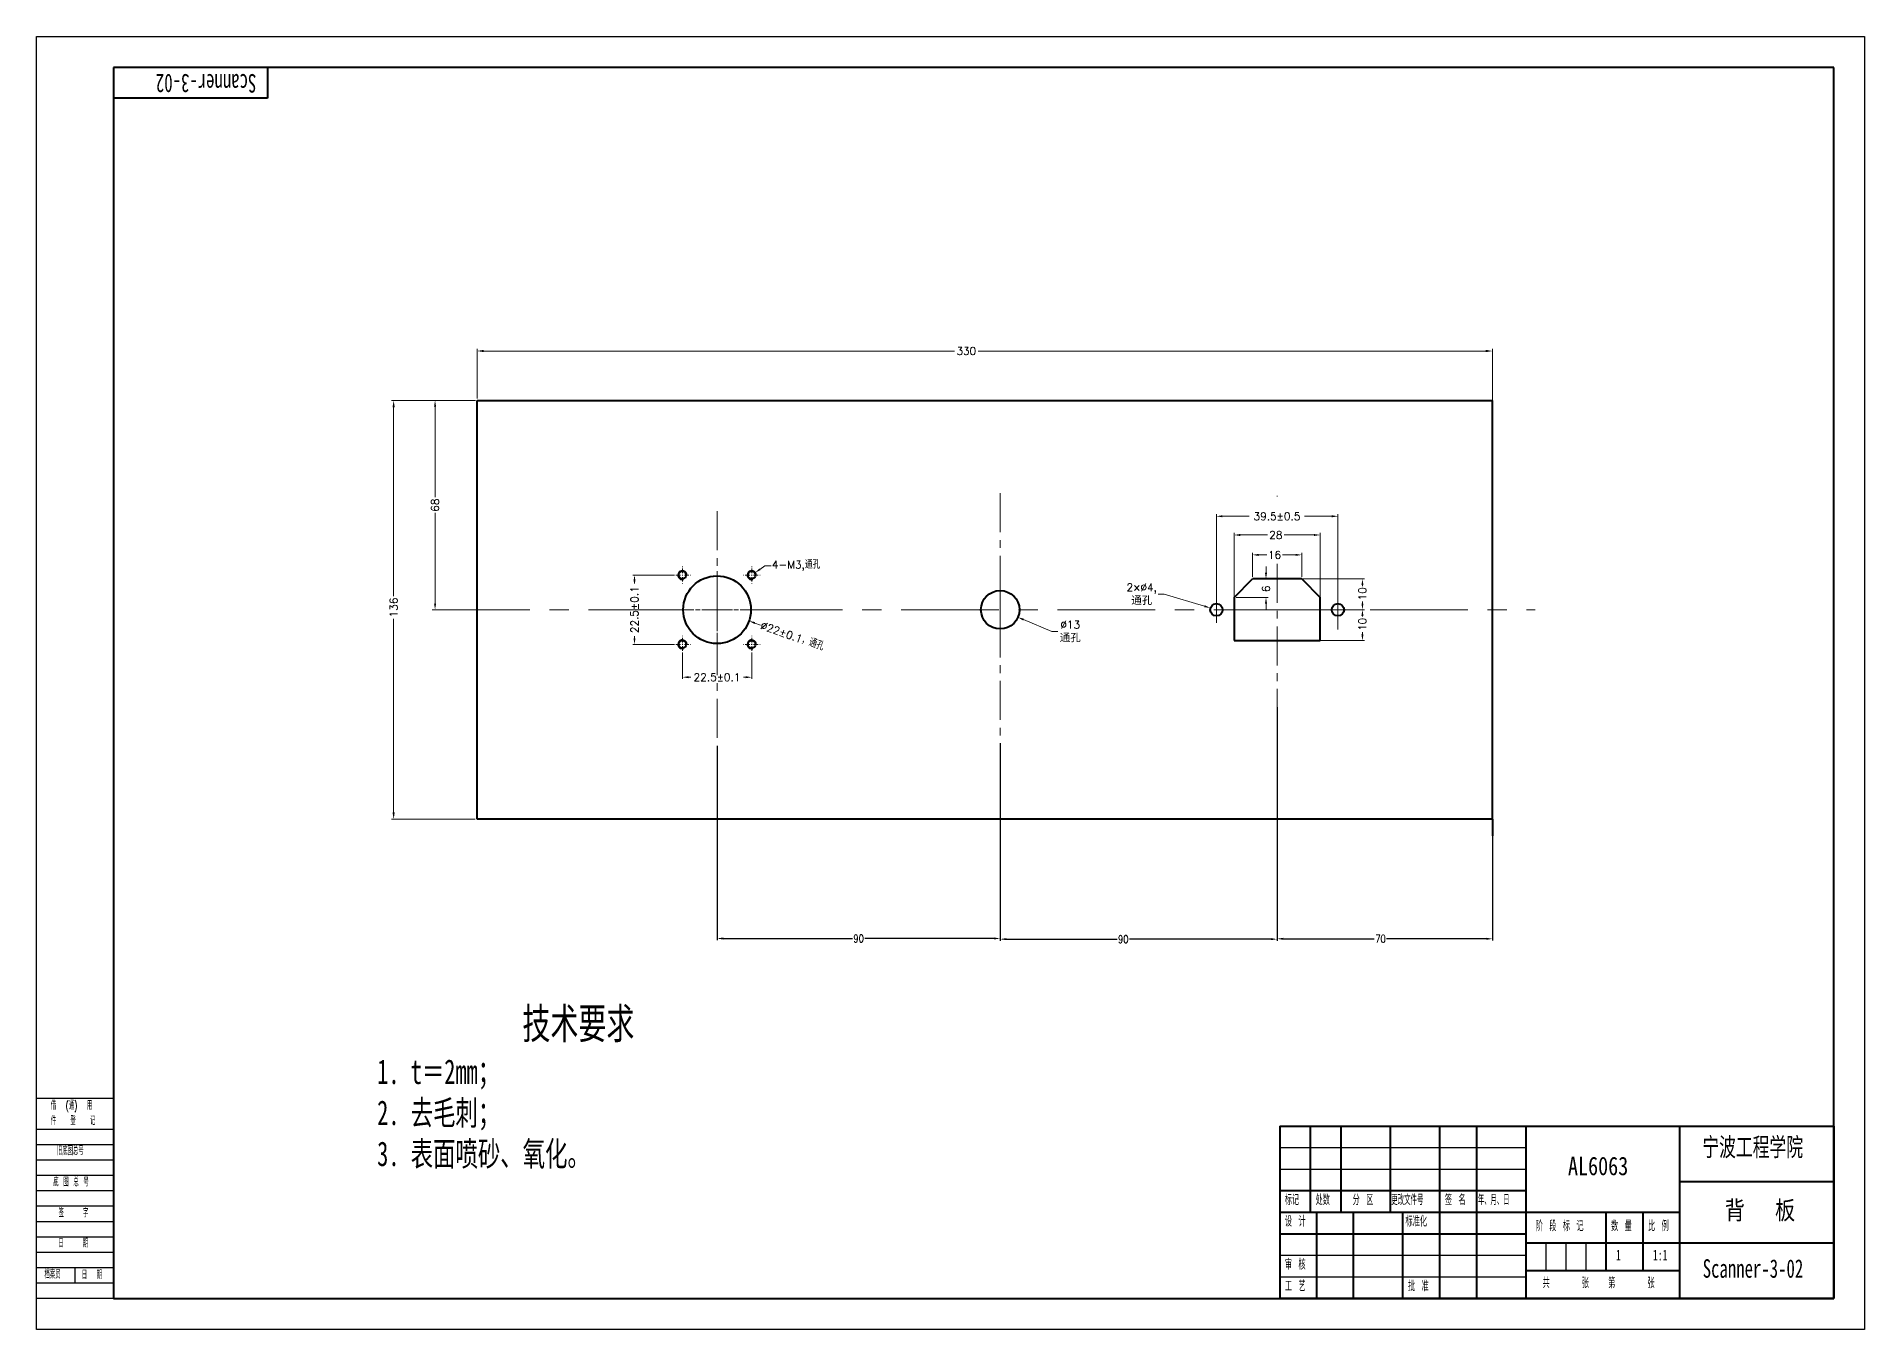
# Model space of a CAD drawing. Header units: millimetres. Extents: x 2888 to 5815, y 11255 to 13746.
# Drawn here: x 3583 to 4177, y 11255 to 11675 of the extents above; entities that cross this region are included whole.
import ezdxf

# ---------------------------------------------------------------- set-up
doc = ezdxf.new("R2010")
doc.units = ezdxf.units.MM
doc.header["$PDMODE"] = 3
doc.header["$PDSIZE"] = 0.3125
for name, pattern in [('CENTER', [50.8, 31.75, -6.35, 6.35, -6.35]), ('CENTERX2', [20.32, 12.7, -2.54, 2.54, -2.54]), ('EB_DASHDOT', [39, 30, -3, 3, -3])]:
    doc.linetypes.add(name, pattern=pattern)
for name, color, linetype, lineweight in [('CAXA0', 7, 'Continuous', 40), ('CAXA1', 1, 'EB_DASHDOT', 15), ('CAXA3', 7, 'Continuous', 25), ('center', 1, 'CENTER', 15), ('dim', 82, 'Continuous', 15), ('Trimetric', 7, 'Continuous', 40), ('中心线', 6, 'CENTER', 15), ('中心线层', 1, 'CENTERX2', 15), ('粗实线', 7, 'Continuous', 40)]:
    doc.layers.add(name, color=color, linetype=linetype, lineweight=lineweight)
doc.layers.add('尺寸线', color=7, linetype='Continuous')
doc.styles.add('ROMANC', font='romanc.shx', dxfattribs={"bigfont": 'gbcbig.shx'})
doc.styles.get("Standard").update_dxf_attribs({"font": 'txt', "width": 0.8, "bigfont": 'gbcbig.shx'})
doc.styles.add('TextStyle0', font='txt', dxfattribs={"width": 0.599418, "bigfont": 'gbcbig.shx'})
doc.styles.add('TextStyle1', font='txt', dxfattribs={"width": 0.585181, "bigfont": 'gbcbig.shx'})
doc.styles.add('UserTxtStyle1', font='txt', dxfattribs={"width": 0.667, "bigfont": 'gbcbig.shx'})
doc.styles.add('标准', font='txt', dxfattribs={"width": 0.667, "bigfont": 'gbcbig.shx'})
doc.dimstyles.get("Standard").update_dxf_attribs({"dimtxt": 0.15625, "dimasz": 0.1875, "dimexe": 0.18, "dimexo": 0.0625, "dimgap": 0.09, "dimtad": 0, "dimtih": 1, "dimtoh": 1, "dimdec": 3, "dimzin": 0, "dimdsep": 46, "dimtxsty": 'Standard', "dimcen": 0, "dimdle": 0.375, "dimadec": 0, "dimazin": 0, "dimtfac": 1, "dimtdec": 3, "dimtofl": 0, "dimtmove": 0, "dimatfit": 3, "dimfxl": 0, "dimtolj": 1, "dimtzin": 0, "dimarcsym": 0})
doc.dimstyles.new('YanXiu', dxfattribs={"dimtxt": 2.5, "dimasz": 2.2, "dimexe": 0.66, "dimexo": 0.66, "dimgap": 0.66, "dimtad": 0, "dimtoh": 1, "dimdsep": 46, "dimtxsty": 'ROMANC', "dimcen": 0, "dimclrd": 256, "dimclre": 131, "dimclrt": 42, "dimazin": 2, "dimtfac": 1, "dimtofl": 0, "dimtmove": 0, "dimatfit": 3, "dimfxl": 0, "dimlwd": 5, "dimlwe": 5, "dimarcsym": 0})

# ---------------------------------------------------------------- blocks, each defined once
blk = doc.blocks.new('*D1978')
at = {"layer": 'Defpoints', "color": 0, "transparency": 16777216}
for p in [(3986.28, 11457.41), (3896.28, 11445.75), (3986.28, 11381.59)]:
    blk.add_point(p, dxfattribs=at)
at = {"layer": 'dim', "color": 0, "lineweight": -2, "transparency": 16777216}
for p, q in [((3986.28, 11456.91), (3986.28, 11381.09)), ((3896.28, 11445.25), (3896.28, 11381.09)), ((3898.28, 11381.59), (3934.28, 11381.59)), ((3984.28, 11381.59), (3938.28, 11381.59))]:
    blk.add_line(p, q, dxfattribs=at)
at = {"layer": 'dim', "color": 0, "transparency": 16777216}
for points in [[(3898.28, 11381.93), (3898.28, 11381.26), (3896.28, 11381.59)], [(3984.28, 11381.93), (3984.28, 11381.26), (3986.28, 11381.59)]]:
    blk.add_solid(points, dxfattribs=at)
at = {"layer": 'dim', "color": 0, "transparency": 16777216, "insert": (3936.28, 11381.59), "char_height": 2.5, "attachment_point": 5}
blk.add_mtext('\\A1;90', dxfattribs=at)
blk = doc.blocks.new('*D1992')
at = {"layer": 'Defpoints', "color": 0, "transparency": 16777216}
for p in [(4056.28, 11572.66), (3726.28, 11556.61), (4056.28, 11420.61)]:
    blk.add_point(p, dxfattribs=at)
at = {"layer": 'dim', "color": 131, "lineweight": 5, "transparency": 16777216}
for p, q in [((3726.28, 11557.27), (3726.28, 11573.32)), ((4056.28, 11421.27), (4056.28, 11573.32))]:
    blk.add_line(p, q, dxfattribs=at)
at = {"layer": 'dim', "lineweight": 5, "transparency": 16777216}
for p, q in [((3728.48, 11572.66), (3881.41, 11572.66)), ((4054.08, 11572.66), (3889.16, 11572.66))]:
    blk.add_line(p, q, dxfattribs=at)
at = {"layer": 'dim', "transparency": 16777216}
for points in [[(3728.48, 11573.03), (3728.48, 11572.3), (3726.28, 11572.66)], [(4054.08, 11573.03), (4054.08, 11572.3), (4056.28, 11572.66)]]:
    blk.add_solid(points, dxfattribs=at)
at = {"layer": 'dim', "color": 42, "transparency": 16777216, "insert": (3885.28, 11572.66), "char_height": 2.5, "attachment_point": 5, "style": 'ROMANC'}
blk.add_mtext('330', dxfattribs=at)
blk = doc.blocks.new('*D1966')
at = {"layer": 'Defpoints', "color": 0, "transparency": 16777216}
for p in [(3890.53, 11491.04), (3902.04, 11486.17)]:
    blk.add_point(p, dxfattribs=at)
at = {"layer": 'dim', "lineweight": 5, "transparency": 16777216}
for p, q in [((3913.02, 11481.53), (3903.88, 11485.39)), ((3915.02, 11481.53), (3913.02, 11481.53))]:
    blk.add_line(p, q, dxfattribs=at)
at = {"layer": 'dim', "transparency": 16777216}
blk.add_solid([(3904.01, 11485.7), (3903.75, 11485.09), (3902.04, 11486.17)], dxfattribs=at)
at = {"layer": 'dim', "color": 42, "transparency": 16777216, "insert": (3919.05, 11481.53), "char_height": 2.5, "attachment_point": 5, "style": 'ROMANC'}
blk.add_mtext('%%C13\\P{\\fFangSong|b0|i0|c134|p49;通孔}', dxfattribs=at)
blk = doc.blocks.new('*D1967')
at = {"layer": 'Defpoints', "color": 0, "transparency": 16777216}
for p in [(4000.28, 11512.89), (3972.28, 11488.61), (4000.28, 11488.61)]:
    blk.add_point(p, dxfattribs=at)
at = {"layer": 'dim', "color": 131, "lineweight": 5, "transparency": 16777216}
for p, q in [((3972.28, 11489.27), (3972.28, 11513.55)), ((4000.28, 11489.27), (4000.28, 11513.55))]:
    blk.add_line(p, q, dxfattribs=at)
at = {"layer": 'dim', "lineweight": 5, "transparency": 16777216}
for p, q in [((3974.28, 11512.89), (3983.17, 11512.89)), ((3998.28, 11512.89), (3988.54, 11512.89))]:
    blk.add_line(p, q, dxfattribs=at)
at = {"layer": 'dim', "transparency": 16777216}
for points in [[(3974.28, 11513.22), (3974.28, 11512.56), (3972.28, 11512.89)], [(3998.28, 11513.22), (3998.28, 11512.56), (4000.28, 11512.89)]]:
    blk.add_solid(points, dxfattribs=at)
at = {"layer": 'dim', "color": 42, "transparency": 16777216, "insert": (3985.85, 11512.89), "char_height": 2.5, "attachment_point": 5, "style": 'ROMANC'}
blk.add_mtext('28', dxfattribs=at)
blk = doc.blocks.new('*D1968')
at = {"layer": 'Defpoints', "color": 0, "transparency": 16777216}
for p in [(4006.03, 11518.97), (3966.53, 11488.61), (4006.03, 11488.61)]:
    blk.add_point(p, dxfattribs=at)
at = {"layer": 'dim', "color": 131, "lineweight": 5, "transparency": 16777216}
for p, q in [((3966.53, 11489.27), (3966.53, 11519.63)), ((4006.03, 11489.27), (4006.03, 11519.63))]:
    blk.add_line(p, q, dxfattribs=at)
at = {"layer": 'dim', "lineweight": 5, "transparency": 16777216}
for p, q in [((3968.53, 11518.97), (3977.24, 11518.97)), ((4004.03, 11518.97), (3995.23, 11518.97))]:
    blk.add_line(p, q, dxfattribs=at)
at = {"layer": 'dim', "transparency": 16777216}
for points in [[(3968.53, 11519.31), (3968.53, 11518.64), (3966.53, 11518.97)], [(4004.03, 11519.31), (4004.03, 11518.64), (4006.03, 11518.97)]]:
    blk.add_solid(points, dxfattribs=at)
at = {"layer": 'dim', "color": 42, "transparency": 16777216, "insert": (3986.23, 11518.97), "char_height": 2.5, "attachment_point": 5, "style": 'ROMANC'}
blk.add_mtext('\\A1;39.5±0.5', dxfattribs=at)
blk = doc.blocks.new('*D1969')
at = {"layer": 'Defpoints', "color": 0, "transparency": 16777216}
for p in [(3972.28, 11488.61), (3972.28, 11478.61), (4014.01, 11478.61)]:
    blk.add_point(p, dxfattribs=at)
at = {"layer": 'dim', "color": 131, "lineweight": 5, "transparency": 16777216}
for p, q in [((3972.94, 11488.61), (4014.67, 11488.61)), ((3972.94, 11478.61), (4014.67, 11478.61))]:
    blk.add_line(p, q, dxfattribs=at)
at = {"layer": 'dim', "lineweight": 5, "transparency": 16777216}
for p, q in [((4014.01, 11486.61), (4014.01, 11486.36)), ((4014.01, 11480.61), (4014.01, 11481.35))]:
    blk.add_line(p, q, dxfattribs=at)
at = {"layer": 'dim', "transparency": 16777216}
for points in [[(4013.67, 11486.61), (4014.34, 11486.61), (4014.01, 11488.61)], [(4013.67, 11480.61), (4014.34, 11480.61), (4014.01, 11478.61)]]:
    blk.add_solid(points, dxfattribs=at)
at = {"layer": 'dim', "color": 42, "transparency": 16777216, "insert": (4014.01, 11483.86), "char_height": 2.5, "attachment_point": 5, "rotation": 90, "style": 'ROMANC'}
blk.add_mtext('10', dxfattribs=at)
blk = doc.blocks.new('*D1970')
at = {"layer": 'Defpoints', "color": 0, "transparency": 16777216}
for p in [(3986.28, 11498.61), (4014.01, 11498.61), (3986.28, 11488.61)]:
    blk.add_point(p, dxfattribs=at)
at = {"layer": 'dim', "color": 131, "lineweight": 5, "transparency": 16777216}
for p, q in [((3986.94, 11498.61), (4014.67, 11498.61)), ((3986.94, 11488.61), (4014.67, 11488.61))]:
    blk.add_line(p, q, dxfattribs=at)
at = {"layer": 'dim', "lineweight": 5, "transparency": 16777216}
for p, q in [((4014.01, 11496.61), (4014.01, 11496.3)), ((4014.01, 11490.61), (4014.01, 11491.29))]:
    blk.add_line(p, q, dxfattribs=at)
at = {"layer": 'dim', "transparency": 16777216}
for points in [[(4013.67, 11496.61), (4014.34, 11496.61), (4014.01, 11498.61)], [(4013.67, 11490.61), (4014.34, 11490.61), (4014.01, 11488.61)]]:
    blk.add_solid(points, dxfattribs=at)
at = {"layer": 'dim', "color": 42, "transparency": 16777216, "insert": (4014.01, 11493.79), "char_height": 2.5, "attachment_point": 5, "rotation": 90, "style": 'ROMANC'}
blk.add_mtext('10', dxfattribs=at)
blk = doc.blocks.new('*D1971')
at = {"layer": 'Defpoints', "color": 0, "transparency": 16777216}
for p in [(3964.62, 11489.18), (3968.45, 11488.04)]:
    blk.add_point(p, dxfattribs=at)
at = {"layer": 'dim', "lineweight": 5, "transparency": 16777216}
for p, q in [((3947.61, 11493.64), (3949.61, 11493.64)), ((3949.61, 11493.64), (3962.7, 11489.75))]:
    blk.add_line(p, q, dxfattribs=at)
at = {"layer": 'dim', "transparency": 16777216}
blk.add_solid([(3962.79, 11490.07), (3962.6, 11489.43), (3964.62, 11489.18)], dxfattribs=at)
at = {"layer": 'dim', "color": 42, "transparency": 16777216, "insert": (3942.29, 11493.64), "char_height": 2.5, "attachment_point": 5, "style": 'ROMANC'}
blk.add_mtext('2×∅4,\\P{\\fFangSong|b0|i0|c134|p49;通孔}', dxfattribs=at)
blk = doc.blocks.new('*D1972')
at = {"layer": 'Defpoints', "color": 0, "transparency": 16777216}
for p in [(3994.28, 11506.43), (3978.28, 11498.61), (3994.28, 11498.61)]:
    blk.add_point(p, dxfattribs=at)
at = {"layer": 'dim', "color": 131, "lineweight": 5, "transparency": 16777216}
for p, q in [((3978.28, 11499.27), (3978.28, 11507.09)), ((3994.28, 11499.27), (3994.28, 11507.09))]:
    blk.add_line(p, q, dxfattribs=at)
at = {"layer": 'dim', "lineweight": 5, "transparency": 16777216}
for p, q in [((3980.28, 11506.43), (3982.97, 11506.43)), ((3992.28, 11506.43), (3987.98, 11506.43))]:
    blk.add_line(p, q, dxfattribs=at)
at = {"layer": 'dim', "transparency": 16777216}
for points in [[(3980.28, 11506.76), (3980.28, 11506.09), (3978.28, 11506.43)], [(3992.28, 11506.76), (3992.28, 11506.09), (3994.28, 11506.43)]]:
    blk.add_solid(points, dxfattribs=at)
at = {"layer": 'dim', "color": 42, "transparency": 16777216, "insert": (3985.47, 11506.43), "char_height": 2.5, "attachment_point": 5, "style": 'ROMANC'}
blk.add_mtext('16', dxfattribs=at)
blk = doc.blocks.new('*D1973')
at = {"layer": 'Defpoints', "color": 0, "transparency": 16777216}
for p in [(3978.28, 11498.61), (3972.28, 11492.61), (3982.67, 11492.61)]:
    blk.add_point(p, dxfattribs=at)
at = {"layer": 'dim', "lineweight": 5, "transparency": 16777216}
for p, q in [((3982.67, 11500.61), (3982.67, 11502.61)), ((3982.67, 11490.61), (3982.67, 11488.61))]:
    blk.add_line(p, q, dxfattribs=at)
at = {"layer": 'dim', "color": 131, "lineweight": 5, "transparency": 16777216}
for p, q in [((3978.94, 11498.61), (3983.33, 11498.61)), ((3972.94, 11492.61), (3983.33, 11492.61))]:
    blk.add_line(p, q, dxfattribs=at)
at = {"layer": 'dim', "transparency": 16777216}
for points in [[(3982.33, 11500.61), (3983, 11500.61), (3982.67, 11498.61)], [(3982.33, 11490.61), (3983, 11490.61), (3982.67, 11492.61)]]:
    blk.add_solid(points, dxfattribs=at)
at = {"layer": 'dim', "color": 42, "transparency": 16777216, "insert": (3982.67, 11495.36), "char_height": 2.5, "attachment_point": 5, "rotation": 90, "style": 'ROMANC'}
blk.add_mtext('6', dxfattribs=at)
blk = doc.blocks.new('*D1974')
at = {"layer": 'Defpoints', "color": 0, "transparency": 16777216}
for p in [(3790.78, 11499.86), (3777.45, 11477.36), (3790.78, 11477.36)]:
    blk.add_point(p, dxfattribs=at)
at = {"layer": 'dim', "color": 131, "lineweight": 5, "transparency": 16777216}
for p, q in [((3790.28, 11499.86), (3776.95, 11499.86)), ((3790.28, 11477.36), (3776.95, 11477.36))]:
    blk.add_line(p, q, dxfattribs=at)
at = {"layer": 'dim', "lineweight": 5, "transparency": 16777216}
for p, q in [((3777.45, 11497.86), (3777.45, 11497.14)), ((3777.45, 11479.36), (3777.45, 11480.07))]:
    blk.add_line(p, q, dxfattribs=at)
at = {"layer": 'dim', "transparency": 16777216}
for points in [[(3777.12, 11497.86), (3777.79, 11497.86), (3777.45, 11499.86)], [(3777.12, 11479.36), (3777.79, 11479.36), (3777.45, 11477.36)]]:
    blk.add_solid(points, dxfattribs=at)
at = {"layer": 'dim', "color": 42, "transparency": 16777216, "insert": (3777.45, 11488.61), "char_height": 2.5, "attachment_point": 5, "rotation": 90, "style": 'ROMANC'}
blk.add_mtext('22.5±0.1', dxfattribs=at)
blk = doc.blocks.new('*D1975')
at = {"layer": 'Defpoints', "color": 0, "transparency": 16777216}
for p in [(3816.56, 11500.58), (3814.51, 11499.14)]:
    blk.add_point(p, dxfattribs=at)
at = {"layer": 'dim', "lineweight": 5, "transparency": 16777216}
for p, q in [((3819.83, 11502.88), (3818.19, 11501.73)), ((3821.83, 11502.88), (3819.83, 11502.88))]:
    blk.add_line(p, q, dxfattribs=at)
at = {"layer": 'dim', "transparency": 16777216}
blk.add_solid([(3818, 11502), (3818.38, 11501.46), (3816.56, 11500.58)], dxfattribs=at)
at = {"layer": 'dim', "color": 42, "transparency": 16777216, "insert": (3829.98, 11502.88), "char_height": 2.5, "attachment_point": 5, "style": 'ROMANC'}
blk.add_mtext('4-M3,通孔', dxfattribs=at)
blk = doc.blocks.new('*D1976')
at = {"layer": 'Defpoints', "color": 0, "transparency": 16777216}
for p in [(3793.03, 11475.23), (3815.53, 11475.23), (3815.53, 11466.69)]:
    blk.add_point(p, dxfattribs=at)
at = {"layer": 'dim', "color": 131, "lineweight": 5, "transparency": 16777216}
for p, q in [((3793.03, 11474.73), (3793.03, 11466.19)), ((3815.53, 11474.73), (3815.53, 11466.19))]:
    blk.add_line(p, q, dxfattribs=at)
at = {"layer": 'dim', "lineweight": 5, "transparency": 16777216}
for p, q in [((3795.03, 11466.69), (3795.75, 11466.69)), ((3813.53, 11466.69), (3812.82, 11466.69))]:
    blk.add_line(p, q, dxfattribs=at)
at = {"layer": 'dim', "transparency": 16777216}
for points in [[(3795.03, 11467.03), (3795.03, 11466.36), (3793.03, 11466.69)], [(3813.53, 11467.03), (3813.53, 11466.36), (3815.53, 11466.69)]]:
    blk.add_solid(points, dxfattribs=at)
at = {"layer": 'dim', "color": 42, "transparency": 16777216, "insert": (3804.28, 11466.69), "char_height": 2.5, "attachment_point": 5, "style": 'ROMANC'}
blk.add_mtext('22.5±0.1', dxfattribs=at)
blk = doc.blocks.new('*D1977')
at = {"layer": 'Defpoints', "color": 0, "transparency": 16777216}
for p in [(3793.91, 11492.26), (3814.66, 11484.96)]:
    blk.add_point(p, dxfattribs=at)
at = {"layer": 'dim', "lineweight": 5, "transparency": 16777216}
blk.add_line((3818.43, 11483.63), (3816.55, 11484.29), dxfattribs=at)
at = {"layer": 'dim', "transparency": 16777216}
blk.add_solid([(3816.66, 11484.61), (3816.44, 11483.98), (3814.66, 11484.96)], dxfattribs=at)
at = {"layer": 'dim', "color": 42, "transparency": 16777216, "insert": (3828.73, 11480.01), "char_height": 2.5, "attachment_point": 5, "rotation": 340.61682, "style": 'ROMANC'}
blk.add_mtext('∅22±0.1，通孔', dxfattribs=at)
blk = doc.blocks.new('*D1993')
at = {"layer": 'Defpoints', "color": 0, "transparency": 16777216}
for p in [(4056.28, 11488.61), (3986.28, 11457.41), (4056.28, 11381.71)]:
    blk.add_point(p, dxfattribs=at)
at = {"layer": 'dim', "color": 0, "lineweight": -2, "transparency": 16777216}
for p, q in [((4056.28, 11488.11), (4056.28, 11381.21)), ((3986.28, 11456.91), (3986.28, 11381.21)), ((3988.28, 11381.71), (4017.87, 11381.71)), ((4054.28, 11381.71), (4021.87, 11381.71))]:
    blk.add_line(p, q, dxfattribs=at)
at = {"layer": 'dim', "color": 0, "transparency": 16777216}
for points in [[(3988.28, 11382.04), (3988.28, 11381.37), (3986.28, 11381.71)], [(4054.28, 11382.04), (4054.28, 11381.37), (4056.28, 11381.71)]]:
    blk.add_solid(points, dxfattribs=at)
at = {"layer": 'dim', "color": 0, "transparency": 16777216, "insert": (4019.87, 11381.71), "char_height": 2.5, "attachment_point": 5}
blk.add_mtext('\\A1;70', dxfattribs=at)
blk = doc.blocks.new('*D1994')
at = {"layer": 'Defpoints', "color": 0, "transparency": 16777216}
for p in [(3804.28, 11444.92), (3896.28, 11445.75), (3896.28, 11381.81)]:
    blk.add_point(p, dxfattribs=at)
at = {"layer": 'dim', "color": 0, "lineweight": -2, "transparency": 16777216}
for p, q in [((3804.28, 11444.42), (3804.28, 11381.31)), ((3896.28, 11445.25), (3896.28, 11381.31)), ((3806.28, 11381.81), (3848.28, 11381.81)), ((3894.28, 11381.81), (3852.28, 11381.81))]:
    blk.add_line(p, q, dxfattribs=at)
at = {"layer": 'dim', "color": 0, "transparency": 16777216}
for points in [[(3806.28, 11382.15), (3806.28, 11381.48), (3804.28, 11381.81)], [(3894.28, 11382.15), (3894.28, 11381.48), (3896.28, 11381.81)]]:
    blk.add_solid(points, dxfattribs=at)
at = {"layer": 'dim', "color": 0, "transparency": 16777216, "insert": (3850.28, 11381.81), "char_height": 2.5, "attachment_point": 5}
blk.add_mtext('\\A1;90', dxfattribs=at)
blk = doc.blocks.new('CAXBLOCK1230', base_point=(1092.15, 1364.93))
at = {"layer": 'CAXA3'}
for p, q in [((1092.15, 1429.93), (1067.15, 1429.93)), ((1092.15, 1419.93), (1067.15, 1419.93)), ((1092.15, 1414.93), (1067.15, 1414.93)), ((1092.15, 1409.93), (1067.15, 1409.93)), ((1092.15, 1404.93), (1067.15, 1404.93)), ((1092.15, 1399.93), (1067.15, 1399.93)), ((1092.15, 1394.93), (1067.15, 1394.93)), ((1092.15, 1389.93), (1067.15, 1389.93)), ((1092.15, 1384.93), (1067.15, 1384.93)), ((1092.15, 1379.93), (1067.15, 1379.93)), ((1092.15, 1374.93), (1067.15, 1374.93)), ((1079.65, 1369.93), (1079.65, 1374.93)), ((1092.15, 1369.93), (1067.15, 1369.93)), ((1092.15, 1364.93), (1067.15, 1364.93))]:
    blk.add_line(p, q, dxfattribs=at)
at = {"layer": 'CAXA0', "linetype": 'Continuous', "lineweight": 25, "char_height": 2.6, "attachment_point": 1}
for s, insert, style in [('借  (通)  用', (1071.79, 1428.96), '标准'), ('件   登   记', (1071.79, 1423.97), '标准'), ('旧底图总号', (1073.79, 1414.18), '标准'), ('底 图 总 号', (1072.56, 1404.05), '标准'), ('签    字', (1074.31, 1394.03), '标准'), ('日    期', (1074.22, 1384.18), 'UserTxtStyle1'), ('档案员', (1069.73, 1374.07), '标准'), ('日  期', (1081.85, 1373.93), '标准')]:
    blk.add_mtext(s, dxfattribs=dict(at, insert=insert, style=style))
blk = doc.blocks.new('*D1959')
at = {"layer": 'Defpoints', "color": 0, "transparency": 16777216}
for p in [(3726.28, 11556.61), (3699.18, 11420.61), (3726.28, 11420.61)]:
    blk.add_point(p, dxfattribs=at)
at = {"layer": 'dim', "color": 131, "lineweight": 5, "transparency": 16777216}
for p, q in [((3725.62, 11556.61), (3698.52, 11556.61)), ((3725.62, 11420.61), (3698.52, 11420.61))]:
    blk.add_line(p, q, dxfattribs=at)
at = {"layer": 'dim', "lineweight": 5, "transparency": 16777216}
for p, q in [((3699.18, 11554.41), (3699.18, 11493.05)), ((3699.18, 11422.81), (3699.18, 11485.65))]:
    blk.add_line(p, q, dxfattribs=at)
at = {"layer": 'dim', "transparency": 16777216}
for points in [[(3698.81, 11554.41), (3699.54, 11554.41), (3699.18, 11556.61)], [(3698.81, 11422.81), (3699.54, 11422.81), (3699.18, 11420.61)]]:
    blk.add_solid(points, dxfattribs=at)
at = {"layer": 'dim', "color": 42, "transparency": 16777216, "insert": (3699.18, 11489.35), "char_height": 2.5, "attachment_point": 5, "rotation": 90, "style": 'ROMANC'}
blk.add_mtext('136', dxfattribs=at)
blk = doc.blocks.new('*D1960')
at = {"layer": 'Defpoints', "color": 0, "transparency": 16777216}
for p in [(3726.28, 11556.61), (3712.64, 11488.61), (3726.28, 11488.61)]:
    blk.add_point(p, dxfattribs=at)
at = {"layer": 'dim', "color": 131, "lineweight": 13, "transparency": 16777216}
for p, q in [((3725.78, 11556.61), (3712.14, 11556.61)), ((3725.78, 11488.61), (3712.14, 11488.61))]:
    blk.add_line(p, q, dxfattribs=at)
at = {"layer": 'dim', "lineweight": 13, "transparency": 16777216}
for p, q in [((3712.64, 11554.61), (3712.64, 11525.13)), ((3712.64, 11490.61), (3712.64, 11520.09))]:
    blk.add_line(p, q, dxfattribs=at)
at = {"layer": 'dim', "transparency": 16777216}
for points in [[(3712.31, 11554.61), (3712.98, 11554.61), (3712.64, 11556.61)], [(3712.31, 11490.61), (3712.98, 11490.61), (3712.64, 11488.61)]]:
    blk.add_solid(points, dxfattribs=at)
at = {"layer": 'dim', "color": 42, "transparency": 16777216, "insert": (3712.64, 11522.61), "char_height": 2.5, "attachment_point": 5, "rotation": 90, "style": 'ROMANC'}
blk.add_mtext('68', dxfattribs=at)

msp = doc.modelspace()

# ---------------------------------------------------------------- linework, layer by layer
at = {"layer": 'CAXA0', "linetype": 'Continuous'}
for p, q in [((4167.1398, 11664.8099), (3608.1398, 11664.8099)), ((3608.1398, 11664.8099), (3608.1398, 11264.8099)), ((4167.1398, 11264.8099), (4167.1398, 11664.8099)), ((3987.1398, 11320.8099), (4167.1398, 11320.8099)), ((3987.1398, 11320.8099), (3987.1398, 11264.8099)), ((3997.1398, 11292.8099), (3997.1398, 11320.8099)), ((4007.1398, 11292.8099), (4007.1398, 11320.8099)), ((4023.1398, 11292.8099), (4023.1398, 11320.8099)), ((4039.1398, 11292.8099), (4039.1398, 11320.8099)), ((4051.1398, 11292.8099), (4051.1398, 11320.8099)), ((4067.1398, 11320.8099), (4067.1398, 11264.8099)), ((4117.1398, 11264.8099), (4117.1398, 11320.8099)), ((4167.1398, 11320.8099), (4167.1398, 11264.8099)), ((4067.1398, 11299.8099), (3987.1398, 11299.8099)), ((4167.1398, 11302.8099), (4117.1398, 11302.8099)), ((4117.1398, 11292.8099), (3987.1398, 11292.8099)), ((3999.1398, 11264.8099), (3999.1398, 11292.8099)), ((4011.1398, 11264.8099), (4011.1398, 11292.8099)), ((4027.1398, 11264.8099), (4027.1398, 11292.8099)), ((4039.1398, 11264.8099), (4039.1398, 11292.8099)), ((4051.1398, 11264.8099), (4051.1398, 11292.8099)), ((4093.1398, 11292.8099), (4093.1398, 11273.8099)), ((4105.1398, 11292.8099), (4105.1398, 11273.8099)), ((4067.1398, 11285.8099), (3987.1398, 11285.8099)), ((4117.1398, 11282.8099), (4067.1398, 11282.8099)), ((4167.1398, 11282.8099), (4117.1398, 11282.8099)), ((4117.1398, 11273.8099), (4067.1398, 11273.8099)), ((3608.1398, 11264.8099), (4167.1398, 11264.8099)), ((4167.1398, 11264.8099), (3987.1398, 11264.8099))]:
    msp.add_line(p, q, dxfattribs=at)
at = {"layer": 'CAXA0'}
for p, q in [((3658.1398, 11664.8099), (3658.1398, 11654.8099)), ((3658.1398, 11654.8099), (3608.1398, 11654.8099))]:
    msp.add_line(p, q, dxfattribs=at)
at = {"layer": 'CAXA3', "linetype": 'Continuous', "lineweight": 25}
for p, q in [((3583.1398, 11674.8099), (4177.1398, 11674.8099)), ((3583.1398, 11254.8099), (3583.1398, 11674.8099)), ((4177.1398, 11674.8099), (4177.1398, 11254.8099)), ((4067.1398, 11313.8099), (3987.1398, 11313.8099)), ((4067.1398, 11306.8099), (3987.1398, 11306.8099)), ((4073.6398, 11282.8099), (4073.6398, 11273.8099)), ((4080.1398, 11282.8099), (4080.1398, 11273.8099)), ((4086.6398, 11282.8099), (4086.6398, 11273.8099)), ((4067.1398, 11278.8099), (3987.1398, 11278.8099)), ((4067.1398, 11271.8099), (3987.1398, 11271.8099)), ((4177.1398, 11254.8099), (3583.1398, 11254.8099))]:
    msp.add_line(p, q, dxfattribs=at)
at = {"layer": 'center'}
msp.add_line((3711.7134, 11488.6092), (4070.1112, 11488.6092), dxfattribs=at)
at = {"layer": 'Trimetric', "linetype": 'Continuous'}
for centre, radius in [((3793.0291, 11499.8592), 1.25), ((3815.5341, 11499.8592), 1.25), ((3804.2841, 11488.6092), 11), ((3793.0291, 11477.3592), 1.25), ((3815.5341, 11477.3592), 1.25)]:
    msp.add_circle(centre, radius, dxfattribs=at)
at = {"layer": '中心线'}
for p, q in [((3896.2841, 11500.2131), (3896.2841, 11476.2392)), ((3966.5341, 11484.3085), (3966.5341, 11493.7214)), ((4006.0341, 11493.0723), (4006.0341, 11482.1987))]:
    msp.add_line(p, q, dxfattribs=at)
at = {"layer": '中心线层'}
for p, q in [((3896.2841, 11526.4715), (3896.2841, 11445.7484)), ((3986.2841, 11525.6257), (3986.2841, 11525.3692)), ((3804.2841, 11520.6461), (3804.2841, 11444.9162)), ((3986.2841, 11503.5179), (3986.2841, 11447.4128))]:
    msp.add_line(p, q, dxfattribs=at)
at = {"layer": '中心线层', "lineweight": 13}
for p, q in [((3790.4041, 11499.8592), (3790.2791, 11499.8592)), ((3792.4041, 11499.8592), (3790.9041, 11499.8592)), ((3793.0291, 11499.8592), (3792.9041, 11499.8592)), ((3793.0291, 11502.4842), (3793.0291, 11502.6092)), ((3793.0291, 11500.4842), (3793.0291, 11501.9842)), ((3793.0291, 11499.8592), (3793.0291, 11499.9842)), ((3793.0291, 11499.8592), (3793.0291, 11499.7342)), ((3793.0291, 11499.8592), (3793.1541, 11499.8592)), ((3793.6541, 11499.8592), (3795.1541, 11499.8592)), ((3795.6541, 11499.8592), (3795.7791, 11499.8592)), ((3804.2841, 11496.1092), (3804.2841, 11501.1092)), ((3812.9091, 11499.8592), (3812.7841, 11499.8592)), ((3814.9091, 11499.8592), (3813.4091, 11499.8592)), ((3815.5341, 11499.8592), (3815.4091, 11499.8592)), ((3815.5341, 11502.4842), (3815.5341, 11502.6092)), ((3815.5341, 11500.4842), (3815.5341, 11501.9842)), ((3815.5341, 11499.8592), (3815.5341, 11499.9842)), ((3815.5341, 11499.8592), (3815.5341, 11499.7342)), ((3815.5341, 11499.8592), (3815.6591, 11499.8592)), ((3816.1591, 11499.8592), (3817.6591, 11499.8592)), ((3818.1591, 11499.8592), (3818.2841, 11499.8592)), ((3793.0291, 11499.2342), (3793.0291, 11497.7342)), ((3793.0291, 11497.2342), (3793.0291, 11497.1092)), ((3804.2841, 11494.1092), (3804.2841, 11495.6092)), ((3815.5341, 11499.2342), (3815.5341, 11497.7342)), ((3815.5341, 11497.2342), (3815.5341, 11497.1092)), ((3796.7841, 11488.6092), (3791.7841, 11488.6092)), ((3798.7841, 11488.6092), (3797.2841, 11488.6092)), ((3804.2841, 11488.6092), (3799.2841, 11488.6092)), ((3804.2841, 11488.6092), (3804.2841, 11493.6092)), ((3804.2841, 11488.6092), (3804.2841, 11483.6092)), ((3804.2841, 11488.6092), (3809.2841, 11488.6092)), ((3809.7841, 11488.6092), (3811.2841, 11488.6092)), ((3811.7841, 11488.6092), (3816.7841, 11488.6092)), ((3804.2841, 11483.1092), (3804.2841, 11481.6092)), ((3790.4041, 11477.3592), (3790.2791, 11477.3592)), ((3792.4041, 11477.3592), (3790.9041, 11477.3592)), ((3793.0291, 11477.3592), (3792.9041, 11477.3592)), ((3793.0291, 11479.9842), (3793.0291, 11480.1092)), ((3793.0291, 11477.9842), (3793.0291, 11479.4842)), ((3793.0291, 11477.3592), (3793.0291, 11477.4842)), ((3793.0291, 11477.3592), (3793.0291, 11477.2342)), ((3793.0291, 11477.3592), (3793.1541, 11477.3592)), ((3793.0291, 11476.7342), (3793.0291, 11475.2342)), ((3793.6541, 11477.3592), (3795.1541, 11477.3592)), ((3795.6541, 11477.3592), (3795.7791, 11477.3592)), ((3804.2841, 11481.1092), (3804.2841, 11476.1092)), ((3812.9091, 11477.3592), (3812.7841, 11477.3592)), ((3814.9091, 11477.3592), (3813.4091, 11477.3592)), ((3815.5341, 11477.3592), (3815.4091, 11477.3592)), ((3815.5341, 11479.9842), (3815.5341, 11480.1092)), ((3815.5341, 11477.9842), (3815.5341, 11479.4842)), ((3815.5341, 11477.3592), (3815.5341, 11477.4842)), ((3815.5341, 11477.3592), (3815.5341, 11477.2342)), ((3815.5341, 11477.3592), (3815.6591, 11477.3592)), ((3815.5341, 11476.7342), (3815.5341, 11475.2342)), ((3816.1591, 11477.3592), (3817.6591, 11477.3592)), ((3818.1591, 11477.3592), (3818.2841, 11477.3592)), ((3793.0291, 11474.7342), (3793.0291, 11474.6092)), ((3815.5341, 11474.7342), (3815.5341, 11474.6092))]:
    msp.add_line(p, q, dxfattribs=at)
at = {"layer": '尺寸线'}
for centre in [(3793.0291, 11499.8592), (3815.5341, 11499.8592), (3793.0291, 11477.3592), (3815.5341, 11477.3592)]:
    msp.add_arc(centre, 1.5, 0, 282.4380126, dxfattribs=at)
at = {"layer": '粗实线'}
for p, q in [((3726.2841, 11556.6092), (4056.2841, 11556.6092)), ((3726.2841, 11420.6092), (3726.2841, 11556.6092)), ((4056.2841, 11420.6092), (4056.2841, 11556.6092)), ((4056.2841, 11420.6092), (3726.2841, 11420.6092)), ((4056.2841, 11420.6092), (4056.2841, 11415.1092))]:
    msp.add_line(p, q, dxfattribs=at)
at = {"layer": '粗实线', "color": 7, "linetype": 'Continuous'}
for p, q in [((3972.2841, 11492.6092), (3978.2841, 11498.6092)), ((3994.2841, 11498.6092), (3978.2841, 11498.6092)), ((3994.2841, 11498.6092), (4000.2841, 11492.6092)), ((3972.2841, 11492.6092), (3972.2841, 11478.6092)), ((4000.2841, 11478.6092), (4000.2841, 11492.6092)), ((3972.2841, 11478.6092), (4000.2841, 11478.6092))]:
    msp.add_line(p, q, dxfattribs=at)
for centre, radius in [((3896.2841, 11488.6092), 6.25), ((3966.5341, 11488.6092), 2), ((4006.0341, 11488.6092), 2)]:
    msp.add_circle(centre, radius, dxfattribs=at)

# ---------------------------------------------------------------- block references
at = {"layer": 'CAXA0'}
msp.add_blockref('CAXBLOCK1230', (3608.1398, 11264.8099), dxfattribs=at)

# ---------------------------------------------------------------- texts
at = {"layer": 'CAXA0', "color": 3, "linetype": 'Continuous', "lineweight": 25, "insert": (3654.5885, 11656.6112), "char_height": 6, "attachment_point": 1, "rotation": 180, "style": '标准'}
msp.add_mtext('{\\fFangSong_GB2312|b0|i0|c134|p0;Scanner-3-02}', dxfattribs=at)
at = {"layer": 'CAXA0', "color": 3, "linetype": 'Continuous', "lineweight": -3, "char_height": 6, "attachment_point": 1, "style": '标准'}
for s, insert in [('{\\fSTFangsong|b0|i0|c134|p2;宁波工程学院}', (4124.4463, 11317.072)), ('{\\fSimSun|b0|i0|c134|p2;\\W0.8;AL6063}', (4080.7955, 11310.9165)), ('{\\fSTFangsong|b0|i0|c134|p2;\\W0.8;背   板}', (4131.7415, 11296.5454)), ('{\\fSTFangsong|b0|i0|c134|p2;Scanner-3-02}', (4124.5793, 11277.6006))]:
    msp.add_mtext(s, dxfattribs=dict(at, insert=insert))
at = {"layer": 'CAXA0', "color": 3, "char_height": 3.5, "attachment_point": 1}
for s, insert, style in [('标记', (3988.7666, 11298.7074), '标准'), ('处数', (3998.7666, 11298.7074), '标准'), ('分 区', (4010.792, 11298.7074), '标准'), ('更改文件号', (4023.358, 11298.7074), 'TextStyle0'), ('签 名', (4040.792, 11298.7074), '标准'), ('年、月、日', (4051.5325, 11298.7074), 'TextStyle1'), ('设 计', (3988.792, 11291.7074), '标准'), ('标准化', (4027.9924, 11291.7074), '标准'), ('阶 段 标 记', (4070.2946, 11290.2074), '标准'), ('数 量', (4094.792, 11290.2074), '标准'), ('比 例', (4106.792, 11290.2074), '标准'), ('审 核', (3988.792, 11277.7074), '标准'), ('工 艺', (3988.792, 11270.7074), '标准'), ('批 准', (4028.792, 11270.7074), '标准'), ('共     张   第     张', (4072.5489, 11271.7074), '标准')]:
    msp.add_mtext(s, dxfattribs=dict(at, insert=insert, style=style))
at = {"layer": 'CAXA0', "insert": (3988.792, 11291.7074), "char_height": 3.5, "attachment_point": 1, "style": '标准'}
msp.add_mtext('设 计', dxfattribs=at)
at = {"layer": 'CAXA1', "color": 3, "lineweight": 25, "char_height": 3.5, "attachment_point": 1, "style": '标准'}
for s, insert in [('{\\fFangSong_GB2312|b0|i0|c134|p0;1}', (4096.3911, 11280.7074)), ('\\fFangSong_GB2312|b0|i0|p0;1:1', (4108.3911, 11280.7074))]:
    msp.add_mtext(s, dxfattribs=dict(at, insert=insert))
at = {"layer": 'CAXA3', "color": 3, "linetype": 'Continuous', "lineweight": 25, "insert": (3693.8272, 11359.2124), "char_height": 8, "attachment_point": 1, "style": '标准'}
msp.add_mtext('{\\fSTFangsong|b0|i0|c134|p2;             \\H1.25x;技术要求\\P\\H0.8x;1. t＝2mm；\\P2. 去毛刺；\\P3. 表面喷砂、氧化。}', dxfattribs=at)

# ---------------------------------------------------------------- dimensions: what is measured, and where the dimension line sits
at = {"layer": 'dim', "color": 3}
dim = msp.add_linear_dim(base=(4056.2841, 11572.6631), p1=(3726.2841, 11556.6092), p2=(4056.2841, 11420.6092), dimstyle='YanXiu', dxfattribs=at)
dim.commit()
dim.dimension.update_dxf_attribs({"geometry": '*D1992', "text_midpoint": (3885.2841, 11572.6631), "dimtype": 160})
dim = msp.add_linear_dim(base=(3699.1765, 11420.6092), p1=(3726.2841, 11556.6092), p2=(3726.2841, 11420.6092), angle=90, dimstyle='YanXiu', dxfattribs=at)
dim.commit()
dim.dimension.update_dxf_attribs({"geometry": '*D1959', "text_midpoint": (3699.1765, 11489.3495), "dimtype": 160})
at = {"layer": 'dim'}
dim = msp.add_linear_dim(base=(3712.6445, 11488.6092), p1=(3726.2841, 11556.6092), p2=(3726.2841, 11488.6092), angle=90, dimstyle='YanXiu', override={"dimasz": 2, "dimexe": 0.49975, "dimexo": 0.49975, "dimgap": 0.49975, "dimlwd": 13, "dimlwe": 13}, dxfattribs=at)
dim.commit()
dim.dimension.update_dxf_attribs({"geometry": '*D1960', "text_midpoint": (3712.6445, 11522.6092)})
for base, p1, p2, override, picture, middle in [((4006.0341, 11518.9741), (3966.5341, 11488.6092), (4006.0341, 11488.6092), {"dimasz": 2, "dimgap": 0.66, "dimtol": 1, "dimlim": 0, "dimtp": 0.5, "dimtm": 0.5, "dimtfac": 1, "dimtdec": 3, "dimtolj": 1}, '*D1968', (3986.232, 11518.9741)), ((4000.2841, 11512.8901), (3972.2841, 11488.6092), (4000.2841, 11488.6092), {"dimasz": 2}, '*D1967', (3985.8513, 11512.8901)), ((3994.2841, 11506.4258), (3978.2841, 11498.6092), (3994.2841, 11498.6092), {"dimasz": 2}, '*D1972', (3985.4706, 11506.4258))]:
    dim = msp.add_linear_dim(base=base, p1=p1, p2=p2, dimstyle='YanXiu', override=override, dxfattribs=at)
    dim.commit()
    dim.dimension.update_dxf_attribs({"geometry": picture, "text_midpoint": middle, "dimtype": 160})
dim = msp.add_linear_dim(base=(3777.4547, 11477.3592), p1=(3790.7841, 11499.8592), p2=(3790.7841, 11477.3592), angle=90, text='<>±0.1', dimstyle='YanXiu', override={"dimasz": 2, "dimexe": 0.49975, "dimexo": 0.49975, "dimgap": 0.49975}, dxfattribs=at)
dim.commit()
dim.dimension.update_dxf_attribs({"geometry": '*D1974', "text_midpoint": (3777.4547, 11488.6092)})
for p1, p2, text, picture, middle in [((3814.5119, 11499.1397), (3816.5563, 11500.5787), '4-M3,通孔', '*D1975', (3829.9846, 11502.881)), ((3793.9076, 11492.2599), (3814.6606, 11484.9585), '<>±0.1，通孔', '*D1977', (3828.7279, 11480.0093))]:
    dim = msp.add_diameter_dim_2p(p1=p1, p2=p2, text=text, dimstyle='YanXiu', override={"dimasz": 2, "dimexe": 0.49975, "dimexo": 0.49975, "dimgap": 0.49975}, dxfattribs=at)
    dim.commit()
    dim.dimension.update_dxf_attribs({"geometry": picture, "text_midpoint": middle})
for base, p1, p2, picture, middle in [((3982.6671, 11492.6092), (3978.2841, 11498.6092), (3972.2841, 11492.6092), '*D1973', (3982.6671, 11495.3645)), ((4014.0079, 11498.6092), (3986.2841, 11488.6092), (3986.2841, 11498.6092), '*D1970', (4014.0079, 11493.7907)), ((4014.0079, 11478.6092), (3972.2841, 11488.6092), (3972.2841, 11478.6092), '*D1969', (4014.0079, 11483.8561))]:
    dim = msp.add_linear_dim(base=base, p1=p1, p2=p2, angle=90, dimstyle='YanXiu', override={"dimasz": 2}, dxfattribs=at)
    dim.commit()
    dim.dimension.update_dxf_attribs({"geometry": picture, "text_midpoint": middle, "dimtype": 160})
for p1, p2, text, picture, middle in [((3968.4512, 11488.0394), (3964.617, 11489.1789), '2×<>,\\P{\\fFangSong|b0|i0|c134|p49;通孔}', '*D1971', (3942.2886, 11493.6393)), ((3890.528, 11491.0444), (3902.0402, 11486.174), '%%C13\\P{\\fFangSong|b0|i0|c134|p49;通孔}', '*D1966', (3919.0489, 11481.5269))]:
    dim = msp.add_diameter_dim_2p(p1=p1, p2=p2, text=text, dimstyle='YanXiu', override={"dimasz": 2}, dxfattribs=at)
    dim.commit()
    dim.dimension.update_dxf_attribs({"geometry": picture, "text_midpoint": middle, "dimtype": 163})
for base, p1, p2, text, dimstyle, override, picture, middle in [((4056.2841, 11381.7065), (3986.2841, 11457.4128), (4056.2841, 11488.6092), '70', 'Standard', {"dimtxt": 2.5, "dimasz": 2, "dimexe": 0.49975, "dimexo": 0.49975, "dimgap": 0.49975}, '*D1993', (4019.8746, 11381.7065)), ((3815.534099, 11466.693427), (3793.029102, 11475.234194), (3815.534099, 11475.234194), '<>±0.1', 'YanXiu', {"dimasz": 2, "dimexe": 0.49975, "dimexo": 0.49975, "dimgap": 0.49975}, '*D1976', (3804.2816, 11466.693427)), ((3986.2841, 11381.5946), (3896.2841, 11445.7484), (3986.2841, 11457.4128), '90', 'Standard', {"dimtxt": 2.5, "dimasz": 2, "dimexe": 0.49975, "dimexo": 0.49975, "dimgap": 0.49975}, '*D1978', (3936.2841, 11381.5946)), ((3896.2841, 11381.812), (3804.2841, 11444.9162), (3896.2841, 11445.7484), '90', 'Standard', {"dimtxt": 2.5, "dimasz": 2, "dimexe": 0.49975, "dimexo": 0.49975, "dimgap": 0.49975}, '*D1994', (3850.2841, 11381.812))]:
    dim = msp.add_linear_dim(base=base, p1=p1, p2=p2, text=text, dimstyle=dimstyle, override=override, dxfattribs=at)
    dim.commit()
    dim.dimension.update_dxf_attribs({"geometry": picture, "text_midpoint": middle, "dimtype": 160})

doc.saveas('drawing.dxf')
